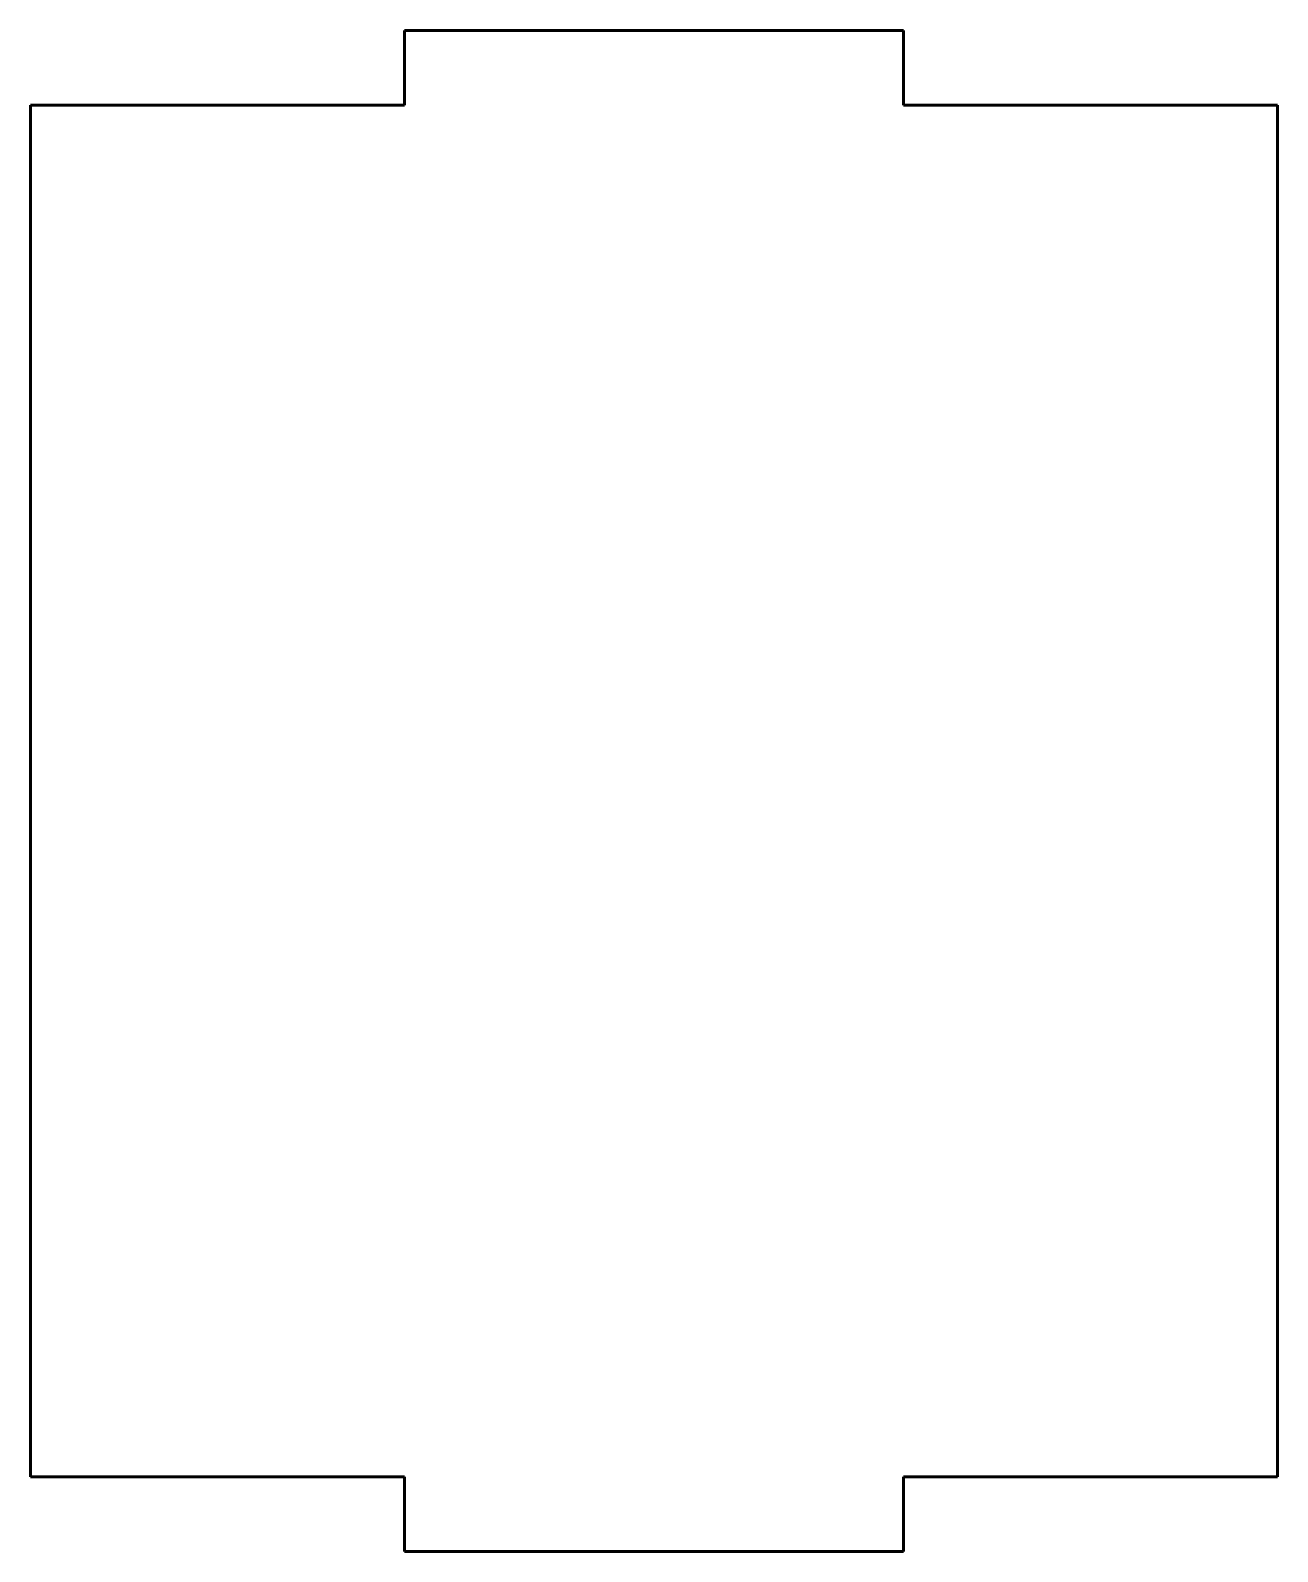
# Model space of a CAD drawing. Header units: millimetres. Extents: x 57.3 to 107.3, y 28.1 to 89.1.
import ezdxf

# ---------------------------------------------------------------- set-up
doc = ezdxf.new("R2010")
doc.units = ezdxf.units.MM
doc.linetypes.add('K5LT_BASIC', pattern=[0])

msp = doc.modelspace()

# ---------------------------------------------------------------- linework, layer by layer
at = {"color": 150, "linetype": 'K5LT_BASIC', "lineweight": 60, "true_color": 0x0080ff}
for p, q in [((72.287, 89.132), (72.287, 86.132)), ((92.287, 89.132), (72.287, 89.132)), ((92.287, 86.132), (92.287, 89.132)), ((72.287, 86.132), (57.287, 86.132)), ((57.287, 86.132), (57.287, 31.132)), ((107.287, 86.132), (92.287, 86.132)), ((107.287, 31.132), (107.287, 86.132)), ((57.287, 31.132), (72.287, 31.132)), ((72.287, 31.132), (72.287, 28.132)), ((92.287, 28.132), (92.287, 31.132)), ((92.287, 31.132), (107.287, 31.132)), ((72.287, 28.132), (92.287, 28.132))]:
    msp.add_line(p, q, dxfattribs=at)

doc.saveas('drawing.dxf')
